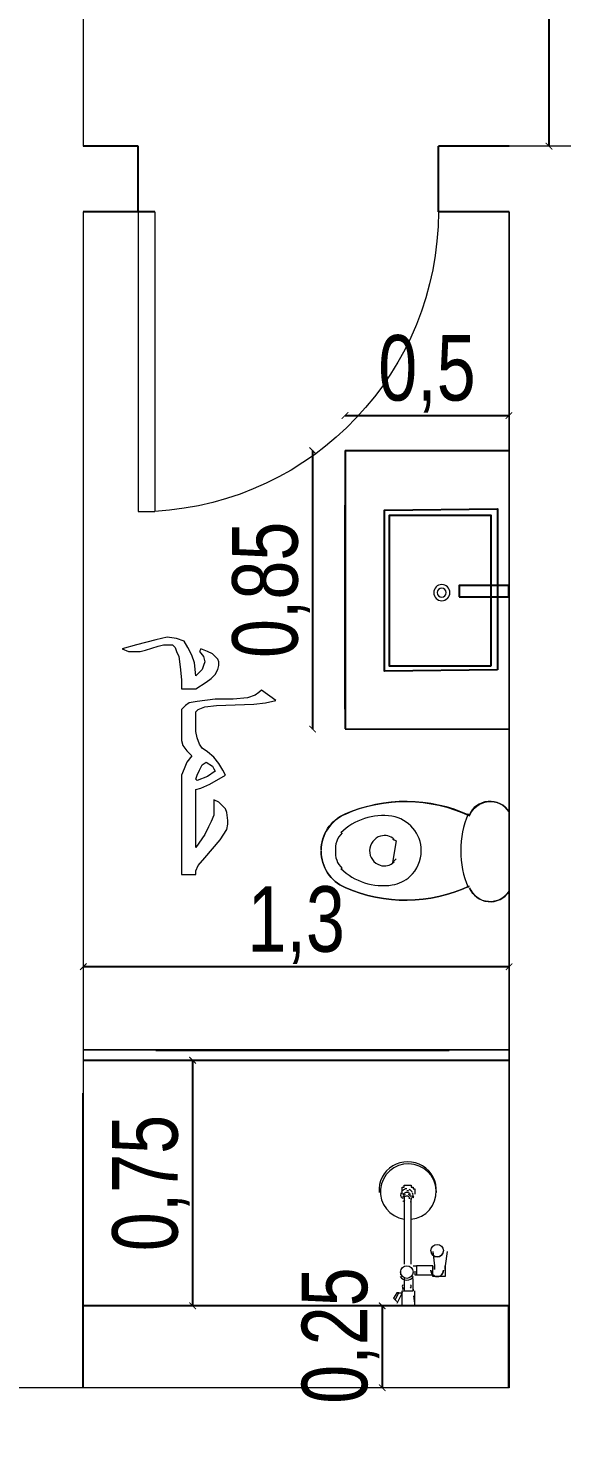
# Model space of a CAD drawing. Header units: inches. Extents: x -279 to 561, y -345 to 342.
# Drawn here: x -193.349 to -191.72, y -75.868 to -71.563 of the extents above; entities that cross this region are included whole.
import ezdxf

# ---------------------------------------------------------------- set-up
doc = ezdxf.new("R2010")
doc.units = ezdxf.units.IN
doc.header["$LTSCALE"] = 0.5
doc.header["$MEASUREMENT"] = 0
doc.layers.add('A-DOOR', color=31, linetype='Continuous', lineweight=18)
for name, color, linetype in [('BATH', 252, 'Continuous'), ('PDF2_A-DETL', 7, 'Continuous'), ('PDF2_P-SANR-FIXT', 7, 'Continuous'), ('PDF2_PDF_MOBILIARIO', 7, 'Continuous'), ('PDF_A-WALL', 7, 'Continuous'), ('S-DIM', 7, 'Continuous'), ('WAL', 7, 'Continuous')]:
    doc.layers.add(name, color=color, linetype=linetype)
doc.styles.add('ROM', font='AGENCYR.TTF', dxfattribs={"width": 0.8})
doc.styles.get("Standard").update_dxf_attribs({"font": 'arial.ttf'})
doc.dimstyles.new('Copy(9) of ISO-25', dxfattribs={"dimtxt": 0.2, "dimasz": 0.02, "dimexe": 0.05, "dimexo": 0.05, "dimgap": 0.02, "dimtad": 1, "dimtxsty": 'ROM', "dimblk": 'ARCHTICK', "dimcen": 0.03, "dimse1": 1, "dimse2": 1, "dimclrd": 248, "dimclrt": 248, "dimadec": 0, "dimazin": 0, "dimtfac": 1, "dimtmove": 0, "dimatfit": 3, "dimldrblk": 'DOT', "dimfxl": 1, "dimarcsym": 0})
doc.dimstyles.get("Standard").update_dxf_attribs({"dimtxt": 0.18, "dimasz": 0.18, "dimexe": 0.18, "dimexo": 0.0625, "dimgap": 0.09, "dimtad": 0, "dimtih": 1, "dimtoh": 1, "dimzin": 0, "dimdsep": 46, "dimtxsty": 'Standard', "dimcen": 0.09, "dimadec": 0, "dimazin": 0, "dimtfac": 1, "dimtofl": 0, "dimtmove": 0, "dimatfit": 3, "dimfxl": 1, "dimtolj": 1, "dimtzin": 0, "dimarcsym": 0})

# ---------------------------------------------------------------- blocks, each defined once
blk = doc.blocks.new('ty')
at = {"layer": 'PDF2_P-SANR-FIXT', "lineweight": 18}
blk.add_lwpolyline([(-43655.8, 23234.9, -0.616087), (-43667.6, 23356.3, 0.604481), (-43657.5, 23234, 0.21441), (-43660.1, 22855.3, 0.294652), (-43550.2, 22782.1, -0.294652), (-43661.6, 22855.4, -0.214584)], format="xyb", close=True, dxfattribs=at)
for points in [[(-43437, 23234.9, 0.616087), (-43425.2, 23356.3, -0.604481), (-43434.8, 23235.7)], [(-43436.6, 22855.4, -0.294652), (-43548, 22782.1, 0.294652), (-43436.6, 22855.4, 0.21441), (-43440.7, 23234, -0.214584), (-43436.6, 22855.4)], [(-43494.8, 22842.5, 0.237716), (-43444.8, 22999.6, 0.146578), (-43470.5, 23053.5, 0.210543), (-43549.1, 23088.1, 0.368464), (-43654.3, 22998.4, 0.237716), (-43603.4, 22842.5)], [(-43583.6, 23005.1, 0.278202), (-43593.7, 22964, 0.737458), (-43504.7, 22962.4, 0.278182), (-43514.7, 23005.1)]]:
    blk.add_lwpolyline(points, format="xyb", dxfattribs=at)
blk.add_lwpolyline([(-43584.6, 23000.7), (-43579.2, 23011.6), (-43513.6, 23000.7), (-43524.5, 23011.6)], dxfattribs=at)
for centre, radius, start, end in [((-43549.1, 23495.3), 286.9, 246.8788, 293.1212), ((-43554.6, 22894.1), 68.3, 224.3956, 275.836), ((-43543.6, 22894.1), 68.3, 264.164, 315.6044)]:
    blk.add_arc(centre, radius, start, end, dxfattribs=at)
blk = doc.blocks.new('reg')
at = {"layer": 'PDF2_PDF_MOBILIARIO', "lineweight": 9}
for points in [[(-42639.1, 23356), (-42639.1, 23312.2)], [(-42600.8, 23356), (-42600.8, 23312.2), (-42633.6, 23312.2), (-42633.6, 23274)], [(-42584.4, 23345), (-42579, 23339.6), (-42589.9, 23317.7), (-42600.8, 23317.7), (-42584.4, 23350.5)], [(-42589.9, 23317.7), (-42584.4, 23317.7), (-42573.5, 23334.1), (-42579, 23339.6)], [(-42573.5, 23334.1), (-42573.5, 23334.1)], [(-42633.6, 23306.8), (-42633.6, 23312.2)], [(-42633.6, 23306.8), (-42633.6, 23306.8)], [(-42633.6, 23306.8), (-42633.6, 23306.8)], [(-42633.6, 23301.3), (-42633.6, 23301.3)], [(-42633.6, 23290.4), (-42633.6, 23290.4)], [(-42606.3, 23274), (-42606.3, 23312.2)], [(-42606.3, 23306.8), (-42600.8, 23306.8)], [(-42606.3, 23301.3), (-42606.3, 23301.3)], [(-42606.3, 23290.4), (-42606.3, 23290.4)], [(-42600.8, 23312.2), (-42600.8, 23312.2)], [(-42600.8, 23306.8), (-42600.8, 23306.8)], [(-42584.4, 23317.7), (-42584.4, 23317.7)], [(-42737.5, 23192), (-42732, 23235.7), (-42732, 23246.6)], [(-42732, 23235.7), (-42732, 23268.5), (-42693.7, 23268.5), (-42693.7, 23235.7), (-42644.5, 23235.7), (-42644.5, 23263), (-42693.7, 23263)], [(-42732, 23268.5), (-42732, 23268.5)], [(-42732, 23246.6), (-42732, 23235.7), (-42732, 23246.6)], [(-42693.7, 23192), (-42699.2, 23235.7), (-42699.2, 23246.6)], [(-42693.7, 23268.5), (-42693.7, 23268.5)], [(-42693.7, 23246.6), (-42693.7, 23235.7), (-42693.7, 23246.6)], [(-42639.1, 23252.1), (-42639.1, 23263), (-42644.5, 23263)], [(-42639.1, 23263), (-42639.1, 23263)], [(-42600.8, 23263), (-42600.8, 23263)], [(-42595.4, 23252.1), (-42595.4, 23263)], [(-42732, 23235.7), (-42732, 23235.7)], [(-42732, 23235.7), (-42732, 23235.7)], [(-42693.7, 23235.7), (-42693.7, 23235.7)], [(-42693.7, 23235.7), (-42693.7, 23235.7)], [(-42633.6, 23235.7), (-42644.5, 23235.7)], [(-42633.6, 23235.7), (-42633.6, 23235.7)], [(-42600.8, 23017.1), (-42600.8, 23000.7), (-42600.8, 22995.2), (-42606.3, 22995.2), (-42606.3, 22989.8), (-42611.8, 22989.8), (-42617.2, 22989.8), (-42622.7, 22989.8), (-42628.2, 22989.8), (-42628.2, 22995.2), (-42633.6, 22995.2), (-42633.6, 23000.7), (-42639.1, 23000.7), (-42639.1, 23017.1)], [(-42628.2, 23022.6), (-42628.2, 23022.6)]]:
    blk.add_lwpolyline(points, dxfattribs=at)
blk.add_lwpolyline([(-42688.3, 23249.4, 1.000041), (-42726.5, 23249.4, -1.000041)], format="xyb", close=True, dxfattribs=at)
for points in [[(-42628.2, 23230.2), (-42628.2, 23028, -0.132138), (-42628.2, 23030.8, -0.132077), (-42627, 23034.9)], [(-42619.9, 23023.7, 0.102039), (-42614.5, 23022.6, 0.102048), (-42609.1, 23024.5, 0.083815), (-42606.3, 23025.3, -0.132077), (-42606.3, 23022.6), (-42606.3, 23028), (-42606.3, 23230.2)], [(-42622.7, 23030.7, 0.132077), (-42621.6, 23026.6, 0.083815), (-42619.8, 23024.5, 0.102141), (-42614, 23022.6, 0.102048), (-42609.1, 23023.7, 0.076763), (-42606.2, 23025.3, 0.132077), (-42606.3, 23030.7, -0.132077), (-42607.4, 23026.6)], [(-42633.6, 23022.6), (-42633.6, 23028, 0.083601), (-42636.5, 23024)], [(-42631.8, 23026.7, 0.132223), (-42633.6, 23019.9, 0.132181), (-42631.8, 23013)], [(-42626.3, 23023.9, 0.083514), (-42623.4, 23020.4, 0.0763), (-42619.9, 23018.2, -0.0763), (-42623.4, 23020.4)], [(-42626.3, 23018.4, 0.083514), (-42623.4, 23014.9, 0.0763), (-42619.9, 23012.7, 0.102141), (-42614, 23011.6, 0.102048), (-42609.1, 23012.7, 0.076763), (-42606.2, 23014.4, 0.083514), (-42602.7, 23018.4)], [(-42614.5, 23000.7, 0.102173), (-42607.1, 23002.2, 0.160652), (-42598.1, 23010)], [(-42609.1, 23018.2, 0.0763), (-42605.6, 23020.4, 0.083514), (-42602.7, 23023.9)], [(-42597.2, 23012.9, 0.132223), (-42595.4, 23019.8, 0.132181), (-42597.2, 23026.7)]]:
    blk.add_lwpolyline(points, format="xyb", dxfattribs=at)
for centre in [(-42614.5, 23254.8), (-42707.4, 23189.3)]:
    blk.add_circle(centre, 19.1, dxfattribs=at)
for centre, radius, start, end in [((-42499.7, 23358.7), 139.4, 180.2697, 192.8434), ((-42619.9, 23298.6), 8.2, 140.395, 219.605), ((-42609, 23298.6), 8.2, 320.395, 39.605), ((-42636.8, 23353.6), 52.5, 312.8392, 315.2551), ((-42707.4, 23249.4), 19.1, 359.9976, 180.0024), ((-42707.4, 23249.4), 19.1, 359.9976, 180.0024), ((-42707.4, 23249.4), 19.1, 359.9976, 180.0024), ((-42614.5, 23254.8), 24.6, 34.2862, 145.7138), ((-42707.4, 23189.3), 19.1, 4.2734, 175.7266), ((-42619.1, 23009.1), 85, 96.0808, 81.3473), ((-42620, 23036.2), 8.16, 135.0093, 154.1961), ((-42614.5, 23030.8), 8.2, 0.0003, 30.1097), ((-42614.5, 23030.7), 13.7, 30.0613, 40.647), ((-42617.2, 23005.7), 87.7, 176.109, 3.891), ((-42614.5, 23019.8), 19.1, 210.8546, 247.3613), ((-42620, 23025.3), 8.2, 180.199, 210.2947), ((-42614.5, 23025.3), 19.1, 246.7731, 270.1112), ((-42614.9, 23013.9), 19.8, 49.23, 51.5116), ((-42614.5, 23014.4), 19.1, 30.2224, 49.339)]:
    blk.add_arc(centre, radius, start, end, dxfattribs=at)
blk = doc.blocks.new('M_Single-Flush - 0915 x 2134mm-361688-Level 1')
at = {"layer": 'A-DOOR', "lineweight": 18}
for p, q in [((406.5, -100), (406.5, -1015.3)), ((457.5, -100), (406.5, -100)), ((457.5, -100), (457.5, -1015.3)), ((457.5, -1015.3), (406.5, -1015.3))]:
    blk.add_line(p, q, dxfattribs=at)
at = {"layer": 'A-DOOR'}
blk.add_arc((457.5, -100), 916.7, 180, 266.8107, dxfattribs=at)
blk = doc.blocks.new('_ArchTick')
at = {"color": 0, "linetype": 'ByBlock', "const_width": 0.15}
blk.add_lwpolyline([(-0.5, -0.5), (0.5, 0.5)], dxfattribs=at)
blk = doc.blocks.new('*D68')
at = {"layer": 'Defpoints', "color": 0, "transparency": 16777216}
for p in [(-191.7808, -70.5801), (-191.7808, -71.9236), (-191.7589, -71.9236)]:
    blk.add_point(p, dxfattribs=at)
at = {"layer": 'WAL', "color": 248, "lineweight": -2, "transparency": 16777216}
blk.add_line((-191.7589, -70.5801), (-191.7589, -71.9236), dxfattribs=at)
at = {"layer": 'WAL', "color": 248, "lineweight": -2, "transparency": 16777216, "xscale": 0.02, "yscale": 0.02, "zscale": 0.02}
for p, rotation in [((-191.7589, -70.5801), 90), ((-191.7589, -71.9236), 270)]:
    blk.add_blockref('_ArchTick', p, dxfattribs=dict(at, rotation=rotation))
at = {"layer": 'WAL', "color": 248, "transparency": 16777216, "insert": (-191.886, -71.2519), "char_height": 0.2, "attachment_point": 5, "rotation": 90, "style": 'ROM'}
blk.add_mtext('1,34', dxfattribs=at)
blk = doc.blocks.new('_DOT')
at = {"color": 0, "linetype": 'ByBlock'}
blk.add_line((-0.5, 0), (-1, 0), dxfattribs=at)
at = {"color": 0, "linetype": 'ByBlock', "const_width": 0.5}
blk.add_lwpolyline([(-0.25, 0, 1), (0.25, 0, 1)], format="xyb", close=True, dxfattribs=at)
blk = doc.blocks.new('*D224')
at = {"layer": 'Defpoints', "color": 0, "transparency": 16777216}
for p in [(-192.1313, -72.8534), (-192.4803, -73.7034), (-192.1314, -73.7034)]:
    blk.add_point(p, dxfattribs=at)
at = {"layer": 'WAL', "color": 248, "lineweight": -2, "transparency": 16777216}
blk.add_line((-192.4803, -72.8534), (-192.4803, -73.7034), dxfattribs=at)
at = {"layer": 'WAL', "color": 248, "lineweight": -2, "transparency": 16777216, "xscale": 0.02, "yscale": 0.02, "zscale": 0.02}
for p, rotation in [((-192.4803, -72.8534), 90), ((-192.4803, -73.7034), 270)]:
    blk.add_blockref('_ArchTick', p, dxfattribs=dict(at, rotation=rotation))
at = {"layer": 'WAL', "color": 248, "transparency": 16777216, "insert": (-192.6074, -73.2784), "char_height": 0.2, "attachment_point": 5, "rotation": 90, "style": 'ROM'}
blk.add_mtext('0,85', dxfattribs=at)
blk = doc.blocks.new('*D225')
at = {"layer": 'Defpoints', "color": 0, "transparency": 16777216}
for p in [(-191.8812, -72.7461), (-192.3814, -72.8534), (-191.8812, -72.8534)]:
    blk.add_point(p, dxfattribs=at)
at = {"layer": 'WAL', "color": 248, "lineweight": -2, "transparency": 16777216}
blk.add_line((-192.3814, -72.7461), (-191.8812, -72.7461), dxfattribs=at)
at = {"layer": 'WAL', "color": 248, "lineweight": -2, "transparency": 16777216, "xscale": 0.02, "yscale": 0.02, "zscale": 0.02, "rotation": 180}
blk.add_blockref('_ArchTick', (-192.3814, -72.7461), dxfattribs=at)
at = {"layer": 'WAL', "color": 248, "lineweight": -2, "transparency": 16777216, "xscale": 0.02, "yscale": 0.02, "zscale": 0.02}
blk.add_blockref('_ArchTick', (-191.8812, -72.7461), dxfattribs=at)
at = {"layer": 'WAL', "color": 248, "transparency": 16777216, "insert": (-192.1313, -72.619), "char_height": 0.2, "attachment_point": 5, "style": 'ROM'}
blk.add_mtext('0,5', dxfattribs=at)
blk = doc.blocks.new('*D226')
at = {"layer": 'Defpoints', "color": 0, "transparency": 16777216}
for p in [(-192.815, -74.715), (-192.8468, -75.465), (-192.815, -75.465)]:
    blk.add_point(p, dxfattribs=at)
at = {"layer": 'WAL', "color": 248, "lineweight": -2, "transparency": 16777216}
blk.add_line((-192.8468, -74.715), (-192.8468, -75.465), dxfattribs=at)
at = {"layer": 'WAL', "color": 248, "lineweight": -2, "transparency": 16777216, "xscale": 0.02, "yscale": 0.02, "zscale": 0.02}
for p, rotation in [((-192.8468, -74.715), 90), ((-192.8468, -75.465), 270)]:
    blk.add_blockref('_ArchTick', p, dxfattribs=dict(at, rotation=rotation))
at = {"layer": 'WAL', "color": 248, "transparency": 16777216, "insert": (-192.9738, -75.09), "char_height": 0.2, "attachment_point": 5, "rotation": 90, "style": 'ROM'}
blk.add_mtext('0,75', dxfattribs=at)
blk = doc.blocks.new('*D227')
at = {"layer": 'Defpoints', "color": 0, "transparency": 16777216}
for p in [(-192.6607, -75.465), (-192.2679, -75.715), (-192.2666, -75.715)]:
    blk.add_point(p, dxfattribs=at)
at = {"layer": 'WAL', "color": 248, "lineweight": -2, "transparency": 16777216}
blk.add_line((-192.2679, -75.465), (-192.2679, -75.715), dxfattribs=at)
at = {"layer": 'WAL', "color": 248, "lineweight": -2, "transparency": 16777216, "xscale": 0.02, "yscale": 0.02, "zscale": 0.02}
for p, rotation in [((-192.2679, -75.465), 90), ((-192.2679, -75.715), 270)]:
    blk.add_blockref('_ArchTick', p, dxfattribs=dict(at, rotation=rotation))
at = {"layer": 'WAL', "color": 248, "transparency": 16777216, "insert": (-192.395, -75.5557), "char_height": 0.2, "attachment_point": 5, "rotation": 90, "style": 'ROM'}
blk.add_mtext('0,25', dxfattribs=at)
blk = doc.blocks.new('*D228')
at = {"layer": 'Defpoints', "color": 0, "transparency": 16777216}
for p in [(-193.1805, -74.4293), (-193.1805, -74.5292), (-191.8805, -74.5292)]:
    blk.add_point(p, dxfattribs=at)
at = {"layer": 'WAL', "color": 248, "lineweight": -2, "transparency": 16777216}
blk.add_line((-191.8805, -74.4293), (-193.1805, -74.4293), dxfattribs=at)
at = {"layer": 'WAL', "color": 248, "lineweight": -2, "transparency": 16777216, "xscale": 0.02, "yscale": 0.02, "zscale": 0.02, "rotation": 180}
blk.add_blockref('_ArchTick', (-193.1805, -74.4293), dxfattribs=at)
at = {"layer": 'WAL', "color": 248, "lineweight": -2, "transparency": 16777216, "xscale": 0.02, "yscale": 0.02, "zscale": 0.02}
blk.add_blockref('_ArchTick', (-191.8805, -74.4293), dxfattribs=at)
at = {"layer": 'WAL', "color": 248, "transparency": 16777216, "insert": (-192.5305, -74.3022), "char_height": 0.2, "attachment_point": 5, "style": 'ROM'}
blk.add_mtext('1,3', dxfattribs=at)
blk = doc.blocks.new('ewefr')
at = {"layer": 'PDF2_A-DETL', "lineweight": 9}
for points in [[(-122.7087, -151.6782), (-122.6486, -151.6782), (-122.6048, -151.6509), (-122.583, -151.6345), (-122.5666, -151.6181), (-122.5556, -151.5963), (-122.5502, -151.5799), (-122.5502, -151.5635), (-122.5556, -151.5525), (-122.5666, -151.5416), (-122.5775, -151.5307), (-122.5994, -151.5197), (-122.6267, -151.5088), (-122.6322, -151.5197), (-122.6158, -151.5416), (-122.6103, -151.5635), (-122.6158, -151.5799), (-122.6212, -151.5963), (-122.6486, -151.6236), (-122.654, -151.5689), (-122.665, -151.5361), (-122.6814, -151.5033), (-122.6978, -151.476), (-122.7305, -151.4651), (-122.7688, -151.4596), (-122.818, -151.4705), (-122.9, -151.4924), (-122.9601, -151.5088), (-122.9328, -151.5197), (-122.9054, -151.5197), (-122.8836, -151.5197), (-122.8617, -151.5143), (-122.8071, -151.4979), (-122.7852, -151.4924), (-122.7579, -151.4924), (-122.7469, -151.4924), (-122.736, -151.5033), (-122.7305, -151.5197), (-122.7196, -151.5416), (-122.7142, -151.5853), (-122.7087, -151.64)], [(-122.7087, -152.4653), (-122.6486, -152.4653), (-122.6486, -152.4489), (-122.6376, -152.427), (-122.6103, -152.3942), (-122.5447, -152.3177), (-122.5174, -152.274), (-122.5119, -152.2521), (-122.5119, -152.2357), (-122.5174, -152.2029), (-122.5229, -152.1865), (-122.5338, -152.1756), (-122.5502, -152.1592), (-122.572, -152.1483), (-122.572, -152.1865), (-122.572, -152.2139), (-122.583, -152.2412), (-122.5939, -152.2631), (-122.6103, -152.2958), (-122.6486, -152.3505), (-122.6486, -152.1046), (-122.6267, -152.0991), (-122.5884, -152.0827), (-122.5229, -152.0444), (-122.5338, -152.0226), (-122.5502, -151.9952), (-122.572, -151.9679), (-122.5994, -151.946), (-122.6212, -151.9297), (-122.6322, -151.9133), (-122.6431, -151.8859), (-122.6486, -151.8586), (-122.6486, -151.8313), (-122.6486, -151.8094), (-122.6486, -151.7875), (-122.6486, -151.7766), (-122.6376, -151.7657), (-122.6103, -151.7548), (-122.5611, -151.7493), (-122.4026, -151.7438), (-122.3534, -151.7384), (-122.3097, -151.7274), (-122.3698, -151.6837), (-122.3808, -151.6946), (-122.3971, -151.7056), (-122.4299, -151.7165), (-122.4901, -151.722), (-122.5666, -151.722), (-122.6431, -151.7329), (-122.6759, -151.7384), (-122.6923, -151.7493), (-122.7087, -151.7657), (-122.7087, -151.7875), (-122.7087, -151.8094), (-122.7087, -151.8313), (-122.7087, -151.8641), (-122.7087, -151.8969), (-122.7032, -151.9187), (-122.6868, -151.9406), (-122.665, -151.9624), (-122.6868, -151.9898), (-122.6978, -152.0171), (-122.7087, -152.0444), (-122.7087, -152.0663), (-122.7087, -152.0827), (-122.7087, -152.1046)], [(-122.6431, -152.0663), (-122.6486, -152.0608), (-122.6431, -152.0444), (-122.6322, -152.0226), (-122.6212, -152.0007), (-122.6048, -151.9898), (-122.5775, -152.0062), (-122.572, -152.0171), (-122.5666, -152.028), (-122.5994, -152.0499)]]:
    blk.add_lwpolyline(points, close=True, dxfattribs=at)
blk = doc.blocks.new('*D1071')
at = {"color": 0, "linetype": 'ByBlock', "lineweight": -2, "transparency": 16777216}
for p, q in [((558.6522, 342.2788), (558.6522, 342.4729)), ((560.6522, 342.2788), (560.6522, 342.4729)), ((558.8322, 342.2929), (559.1722, 342.2929)), ((560.4722, 342.2929), (560.1322, 342.2929))]:
    blk.add_line(p, q, dxfattribs=at)
at = {"color": 0, "linetype": 'ByBlock', "transparency": 16777216}
for points in [[(558.8322, 342.3229), (558.8322, 342.2629), (558.6522, 342.2929)], [(560.4722, 342.3229), (560.4722, 342.2629), (560.6522, 342.2929)]]:
    blk.add_solid(points, dxfattribs=at)
at = {"layer": 'Defpoints', "color": 0, "linetype": 'ByBlock', "transparency": 16777216}
for p in [(560.6522, 342.2929), (558.6522, 342.2163), (560.6522, 342.2163)]:
    blk.add_point(p, dxfattribs=at)
at = {"layer": 'Defpoints', "color": 0, "ltscale": 0.5, "transparency": 16777216}
for p in [(-209.5, -305.36), (-209.5, -305.81), (-209.5, -305.81)]:
    blk.add_point(p, dxfattribs=at)
at = {"layer": 'S-DIM', "color": 0, "lineweight": -2, "ltscale": 0.5, "transparency": 16777216}
for p, q in [((-209.5, -305.18), (-209.5, -305)), ((-209.5625, -305.36), (-209.68, -305.36)), ((-209.5625, -305.81), (-209.68, -305.81)), ((-209.5, -305.99), (-209.5, -306.17))]:
    blk.add_line(p, q, dxfattribs=at)
at = {"layer": 'S-DIM', "color": 0, "ltscale": 0.5, "transparency": 16777216}
for points in [[(-209.53, -305.18), (-209.47, -305.18), (-209.5, -305.36)], [(-209.53, -305.99), (-209.47, -305.99), (-209.5, -305.81)]]:
    blk.add_solid(points, dxfattribs=at)
at = {"color": 0, "linetype": 'ByBlock', "transparency": 16777216, "insert": (559.6522, 342.2929), "char_height": 0.18, "attachment_point": 5}
blk.add_mtext('\\A1;2.0000', dxfattribs=at)
at = {"layer": 'S-DIM', "color": 0, "ltscale": 0.5, "transparency": 16777216, "insert": (-209.5, -305.585), "char_height": 0.18, "attachment_point": 5}
blk.add_mtext('\\A1;0.45', dxfattribs=at)

msp = doc.modelspace()

# ---------------------------------------------------------------- linework, layer by layer
for p, q in [((-193.0131, -71.9236), (-193.1805, -71.9236)), ((-193.0131, -72.1236), (-193.0131, -71.9236)), ((-191.8805, -71.9236), (-192.0964, -71.9236)), ((-192.0964, -72.1236), (-192.0964, -71.9236)), ((-192.9621, -72.1236), (-193.1805, -72.1236)), ((-191.8805, -72.1236), (-192.0964, -72.1236)), ((-192.3814, -72.8533), (-191.8812, -72.8534)), ((-192.3814, -72.8533), (-192.3814, -73.7033)), ((-192.3814, -73.6431), (-192.3814, -73.02)), ((-192.3814, -73.7033), (-191.8814, -73.7034)), ((-191.8816, -74.6838), (-193.1805, -74.6836)), ((-192.9591, -74.6837), (-192.0632, -74.6837)), ((-193.1805, -74.7148), (-191.8816, -74.7151)), ((-192.815, -74.715), (-191.8934, -74.715)), ((-193.1805, -75.715), (-193.1805, -74.815)), ((-191.8818, -75.465), (-193.1805, -75.465)), ((-191.8818, -75.715), (-191.8818, -75.465))]:
    msp.add_line(p, q)
for points in [[(-191.9162, -73.5226), (-192.261, -73.5267), (-192.261, -73.0351), (-191.9162, -73.031)], [(-191.9361, -73.5116), (-192.2459, -73.5116), (-192.2459, -73.0502), (-191.9361, -73.0502)]]:
    msp.add_lwpolyline(points, close=True)
at = {"layer": 'BATH', "color": 37, "ltscale": 0.025}
msp.add_lwpolyline([(-192.0335, -73.3002), (-191.8814, -73.3002), (-191.8814, -73.2648), (-192.0335, -73.2648)], close=True, dxfattribs=at)
at = {"layer": 'PDF2_P-SANR-FIXT', "lineweight": 18}
for points in [[(-192.1107, -73.287, 1), (-192.0615, -73.287, 1)], [(-192.0724, -73.287, 0.999999), (-192.0998, -73.287, 0.999999)]]:
    msp.add_lwpolyline(points, format="xyb", close=True, dxfattribs=at)
at = {"layer": 'PDF_A-WALL', "lineweight": 9}
for p, q in [((-193.1805, -70.5801), (-193.1805, -71.9236)), ((-191.1398, -71.9236), (-191.8805, -71.9236)), ((-193.1805, -72.1236), (-193.1805, -75.715)), ((-191.8811, -72.1236), (-191.8818, -75.715)), ((-191.8805, -72.1236), (-191.8805, -75.715)), ((-191.8805, -75.715), (-199.6334, -75.715))]:
    msp.add_line(p, q, dxfattribs=at)

# ---------------------------------------------------------------- block references
at = {"xscale": 0.72091358921907, "yscale": 0.72091358921907, "zscale": 0.72091358921907}
msp.add_blockref('ewefr', (-104.4182, 35.7664), dxfattribs=at)
at = {"xscale": 0.001000000000005968, "yscale": 0.001000000000005968, "zscale": 0.001000000000005968}
for name, p, rotation in [('ty', (-215.2368, -117.6242), 270), ('reg', (-234.8074, -52.107), 180)]:
    msp.add_blockref(name, p, dxfattribs=dict(at, rotation=rotation))
at = {"layer": 'PDF_A-WALL', "lineweight": 9, "xscale": -0.001000000000005968, "yscale": 0.001000000000005968, "zscale": 0.001000000000005968}
msp.add_blockref('M_Single-Flush - 0915 x 2134mm-361688-Level 1', (-192.5556, -72.0236), dxfattribs=at)

# ---------------------------------------------------------------- dimensions: what is measured, and where the dimension line sits
at = {"layer": 'S-DIM', "ltscale": 0.5}
dim = msp.add_linear_dim(base=(-209.5, -305.81), p1=(-209.5, -305.36), p2=(-209.5, -305.81), angle=90, dimstyle='Standard', dxfattribs=at)
dim.commit()
dim.dimension.update_dxf_attribs({"geometry": '*D1071', "text_midpoint": (-209.5, -305.585)})
at = {"layer": 'WAL'}
for base, p1, p2, picture, middle in [((-191.7589, -71.9236), (-191.7808, -70.5801), (-191.7808, -71.9236), '*D68', (-191.886, -71.2519)), ((-192.4803, -73.7034), (-192.1313, -72.8534), (-192.1314, -73.7034), '*D224', (-192.6074, -73.2784)), ((-192.8468, -75.465), (-192.815, -74.715), (-192.815, -75.465), '*D226', (-192.9738, -75.09))]:
    dim = msp.add_linear_dim(base=base, p1=p1, p2=p2, angle=90, dimstyle='Copy(9) of ISO-25', dxfattribs=at)
    dim.commit()
    dim.dimension.update_dxf_attribs({"geometry": picture, "text_midpoint": middle})
for base, p1, p2, picture, middle in [((-191.8812, -72.7461), (-192.3814, -72.8534), (-191.8812, -72.8534), '*D225', (-192.1313, -72.619)), ((-193.1805, -74.4293), (-191.8805, -74.5292), (-193.1805, -74.5292), '*D228', (-192.5305, -74.3022))]:
    dim = msp.add_linear_dim(base=base, p1=p1, p2=p2, dimstyle='Copy(9) of ISO-25', dxfattribs=at)
    dim.commit()
    dim.dimension.update_dxf_attribs({"geometry": picture, "text_midpoint": middle})
dim = msp.add_linear_dim(base=(-192.2679, -75.715), p1=(-192.6607, -75.465), p2=(-192.2666, -75.715), angle=90, dimstyle='Copy(9) of ISO-25', dxfattribs=at)
dim.commit()
dim.dimension.update_dxf_attribs({"geometry": '*D227', "text_midpoint": (-192.2679, -75.5557), "dimtype": 160})

doc.saveas('drawing.dxf')
